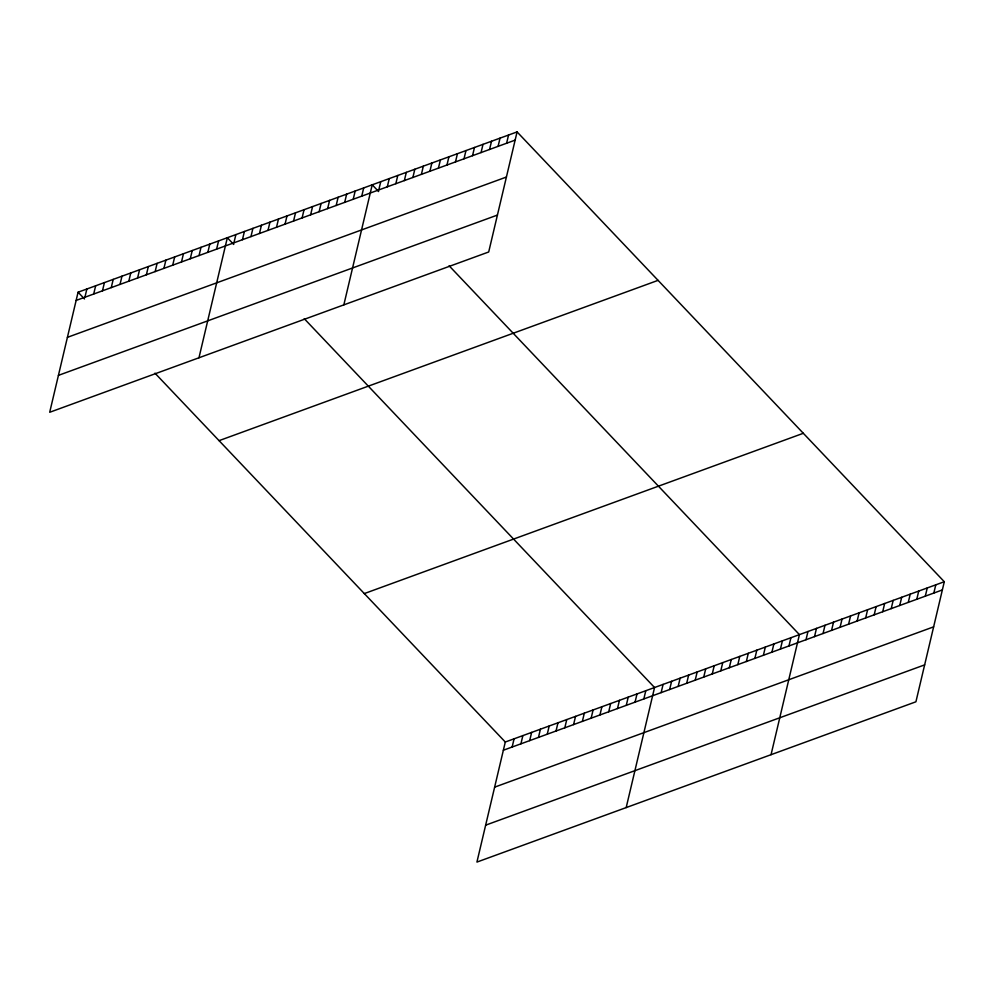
<?xml version="1.0" encoding="UTF-8"?>
<svg xmlns="http://www.w3.org/2000/svg" width="994" height="994" viewBox="0 0 994 994"><rect width="100%" height="100%" fill="white"/><g stroke="black" fill="none" stroke-linecap="round" stroke-linejoin="round"><path stroke-width="1.49" d="M517.079 131.916L78.079 292.211L49.7 412.274L488.7 251.979L517.079 131.916L944.3 581.726L915.921 701.789L476.921 862.084L505.3 742.021L944.3 581.726M84.925 297.231L86.863 289.005M93.697 294.025L95.648 285.8M102.481 290.807L104.42 282.594M111.253 287.601L113.204 279.389M120.038 284.396L121.976 276.183M128.822 281.19L130.761 272.977M137.594 277.985L139.545 269.772M146.379 274.779L148.317 266.566M155.163 271.573L157.102 263.36M163.935 268.368L165.886 260.155M172.72 265.162L174.658 256.949M181.504 261.956L183.443 253.743M190.276 258.751L192.227 250.538M199.061 255.545L200.999 247.332M207.845 252.339L209.784 244.126M216.617 249.134L218.568 240.921M198.962 357.778L227.34 237.715L233.752 244.462M233.925 242.822L235.864 234.596M242.449 239.703L244.387 231.49M250.96 236.597L252.911 228.371M259.484 233.478L261.434 225.265M268.007 230.372L269.946 222.159M276.531 227.266L278.469 219.04M285.054 224.147L286.993 215.934M293.578 221.041L295.516 212.815M302.101 217.922L304.04 209.709M310.613 214.816L312.563 206.59M319.136 211.697L321.087 203.484M327.66 208.591L329.598 200.378M336.183 205.485L338.122 197.259M344.707 202.366L346.645 194.153M353.23 199.26L355.169 191.034M361.754 196.141L363.692 187.928M343.837 304.872L372.216 184.809L378.627 191.556M378.789 189.916L380.739 181.703M387.312 186.81L389.25 178.597M395.836 183.704L397.774 175.478M404.359 180.585L406.297 172.372M412.883 177.479L414.821 169.253M421.406 174.36L423.345 166.147M429.917 171.254L431.868 163.028M438.441 168.135L440.392 159.922M446.965 165.029L448.903 156.803M455.488 161.923L457.426 153.697M464.012 158.804L465.95 150.591M472.535 155.698L474.473 147.472M481.059 152.579L482.997 144.366M489.57 149.473L491.521 141.247M498.093 146.354L500.044 138.141M506.617 143.248L508.555 135.022M512.134 747.028L514.084 738.815M520.918 743.823L522.856 735.61M529.69 740.617L531.641 732.404M538.475 737.411L540.413 729.198M547.259 734.206L549.197 725.993M556.031 731L557.982 722.787M564.816 727.794L566.754 719.581M573.6 724.589L575.538 716.376M582.372 721.383L584.323 713.17M591.157 718.177L593.095 709.964M599.941 714.972L601.879 706.759M608.713 711.766L610.664 703.553M617.498 708.56L619.436 700.348M626.282 705.355L628.22 697.142M635.054 702.149L637.005 693.936M643.839 698.944L645.777 690.731M626.183 807.588L654.561 687.525L304.239 318.676M661.134 692.632L663.085 684.406M669.658 689.513L671.609 681.3M678.181 686.407L680.12 678.181M686.705 683.288L688.643 675.075M695.228 680.182L697.167 671.956M703.752 677.063L705.69 668.85M712.263 673.957L714.214 665.744M720.787 670.851L722.737 662.625M729.31 667.732L731.261 659.519M737.834 664.626L739.772 656.4M746.357 661.507L748.296 653.294M754.881 658.401L756.819 650.175M763.404 655.282L765.343 647.069M771.916 652.176L773.866 643.963M780.439 649.07L782.39 640.844M788.963 645.951L790.913 637.738M771.046 754.682L799.424 634.619L449.114 265.783M806.01 639.726L807.948 631.513M814.533 636.62L816.472 628.394M823.057 633.501L824.995 625.288M831.568 630.395L833.519 622.182M840.092 627.289L842.042 619.063M848.615 624.17L850.566 615.957M857.139 621.064L859.077 612.838M865.662 617.945L867.6 609.732M874.186 614.839L876.124 606.613M882.709 611.72L884.648 603.507M891.22 608.614L893.171 600.388M899.744 605.508L901.695 597.282M908.267 602.389L910.218 594.176M916.791 599.283L918.729 591.057M925.315 596.164L927.253 587.951M933.838 593.058L935.776 584.832M76.14 300.437L515.14 140.129M67.418 337.339L506.418 177.044M58.422 375.372L497.422 215.077M219.065 440.653L658.065 280.358M364.313 593.58L803.314 433.285M503.362 750.234L942.362 589.939M494.627 787.149L933.627 626.854M485.644 825.169L924.644 664.874M78.079 292.211L84.49 298.958M154.977 373.172L505.3 742.021"/></g></svg>
